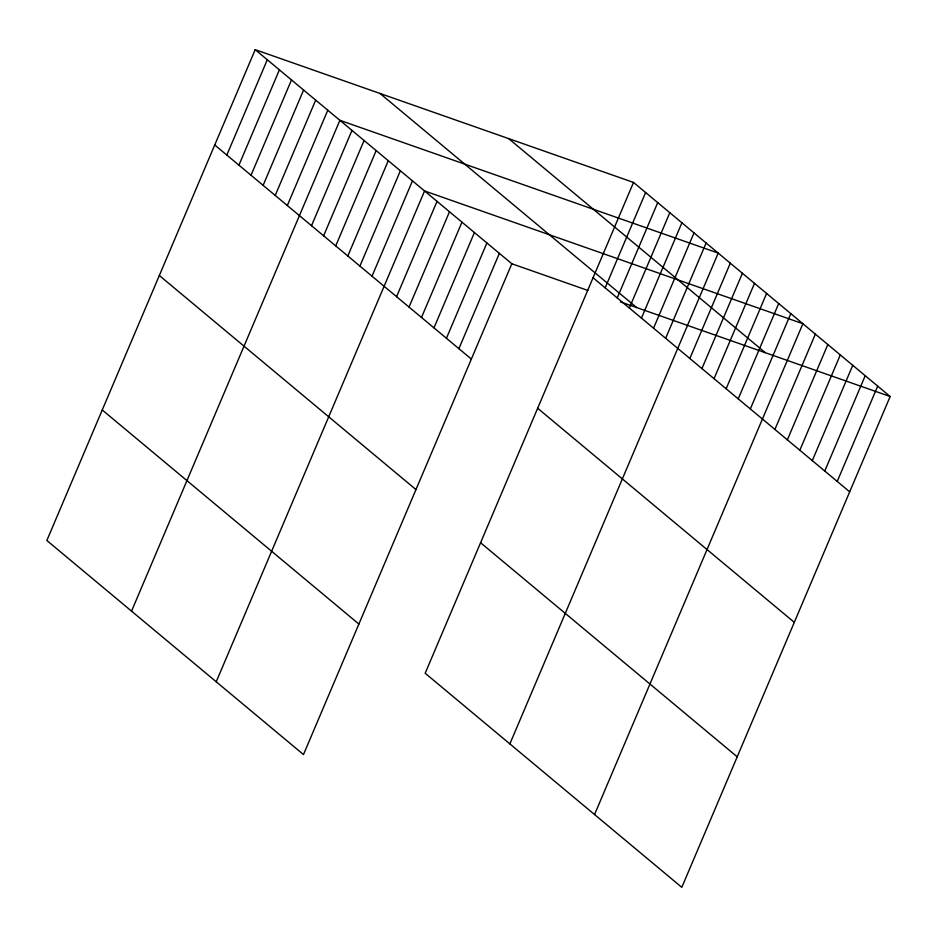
<?xml version="1.0" encoding="UTF-8"?>
<svg xmlns="http://www.w3.org/2000/svg" width="937" height="937" viewBox="0 0 937 937"><rect width="100%" height="100%" fill="white"/><g stroke="black" fill="none" stroke-linecap="round" stroke-linejoin="round"><path stroke-width="1.41" d="M255.192 49.661L46.85 540.485L303.483 754.566L511.825 263.754L255.192 49.661L633.517 182.434L890.15 396.515L681.808 887.339L425.175 673.246L633.517 182.434M226.824 155.073L267.291 59.757M238.923 165.17L279.39 69.853M251.022 175.254L291.489 79.938M263.121 185.35L303.588 90.034M275.22 195.446L315.687 100.13M287.319 205.531L327.786 110.226M131.543 611.135L339.885 120.311L718.211 253.084L509.869 743.896M311.517 225.723L351.972 130.407M323.616 235.819L364.071 140.503M335.715 245.904L376.17 150.588M347.814 256L388.269 160.684M359.913 266.096L400.368 170.78M372.012 276.181L412.467 180.864M216.224 681.785L424.566 190.961L802.892 323.722L594.55 814.546M396.574 296.678L437.029 201.361M409.036 307.078L449.502 211.762M421.509 317.467L461.964 222.151M433.972 327.868L474.427 232.552M446.434 338.269L486.889 242.952M458.896 348.669L499.362 253.353M605.161 287.835L645.616 192.518M617.249 297.931L657.715 202.615M629.348 308.027L669.814 212.711M641.447 318.111L681.913 222.795M653.546 328.208L694.012 232.891M665.645 338.304L706.111 242.988M689.843 358.484L730.31 263.168M701.942 368.581L742.397 273.264M714.041 378.677L754.496 283.361M726.14 388.761L766.595 293.445M738.239 398.857L778.694 303.541M750.338 408.954L790.793 313.637M774.899 429.439L815.354 334.122M787.361 439.84L827.828 344.523M799.835 450.24L840.29 354.924M812.297 460.641L852.752 365.325M824.759 471.03L865.214 375.714M837.221 481.431L877.688 386.114M511.825 263.754L587.815 290.423M620.388 301.843L890.15 396.515M508.674 138.617L765.306 352.699M380.035 93.477L636.668 307.559M593.062 277.75L849.695 491.831M537.662 408.263L794.295 622.344M214.737 144.977L471.37 359.07M480.576 542.734L737.208 756.815M159.325 275.501L415.969 489.582M102.25 409.973L358.883 624.054"/></g></svg>
